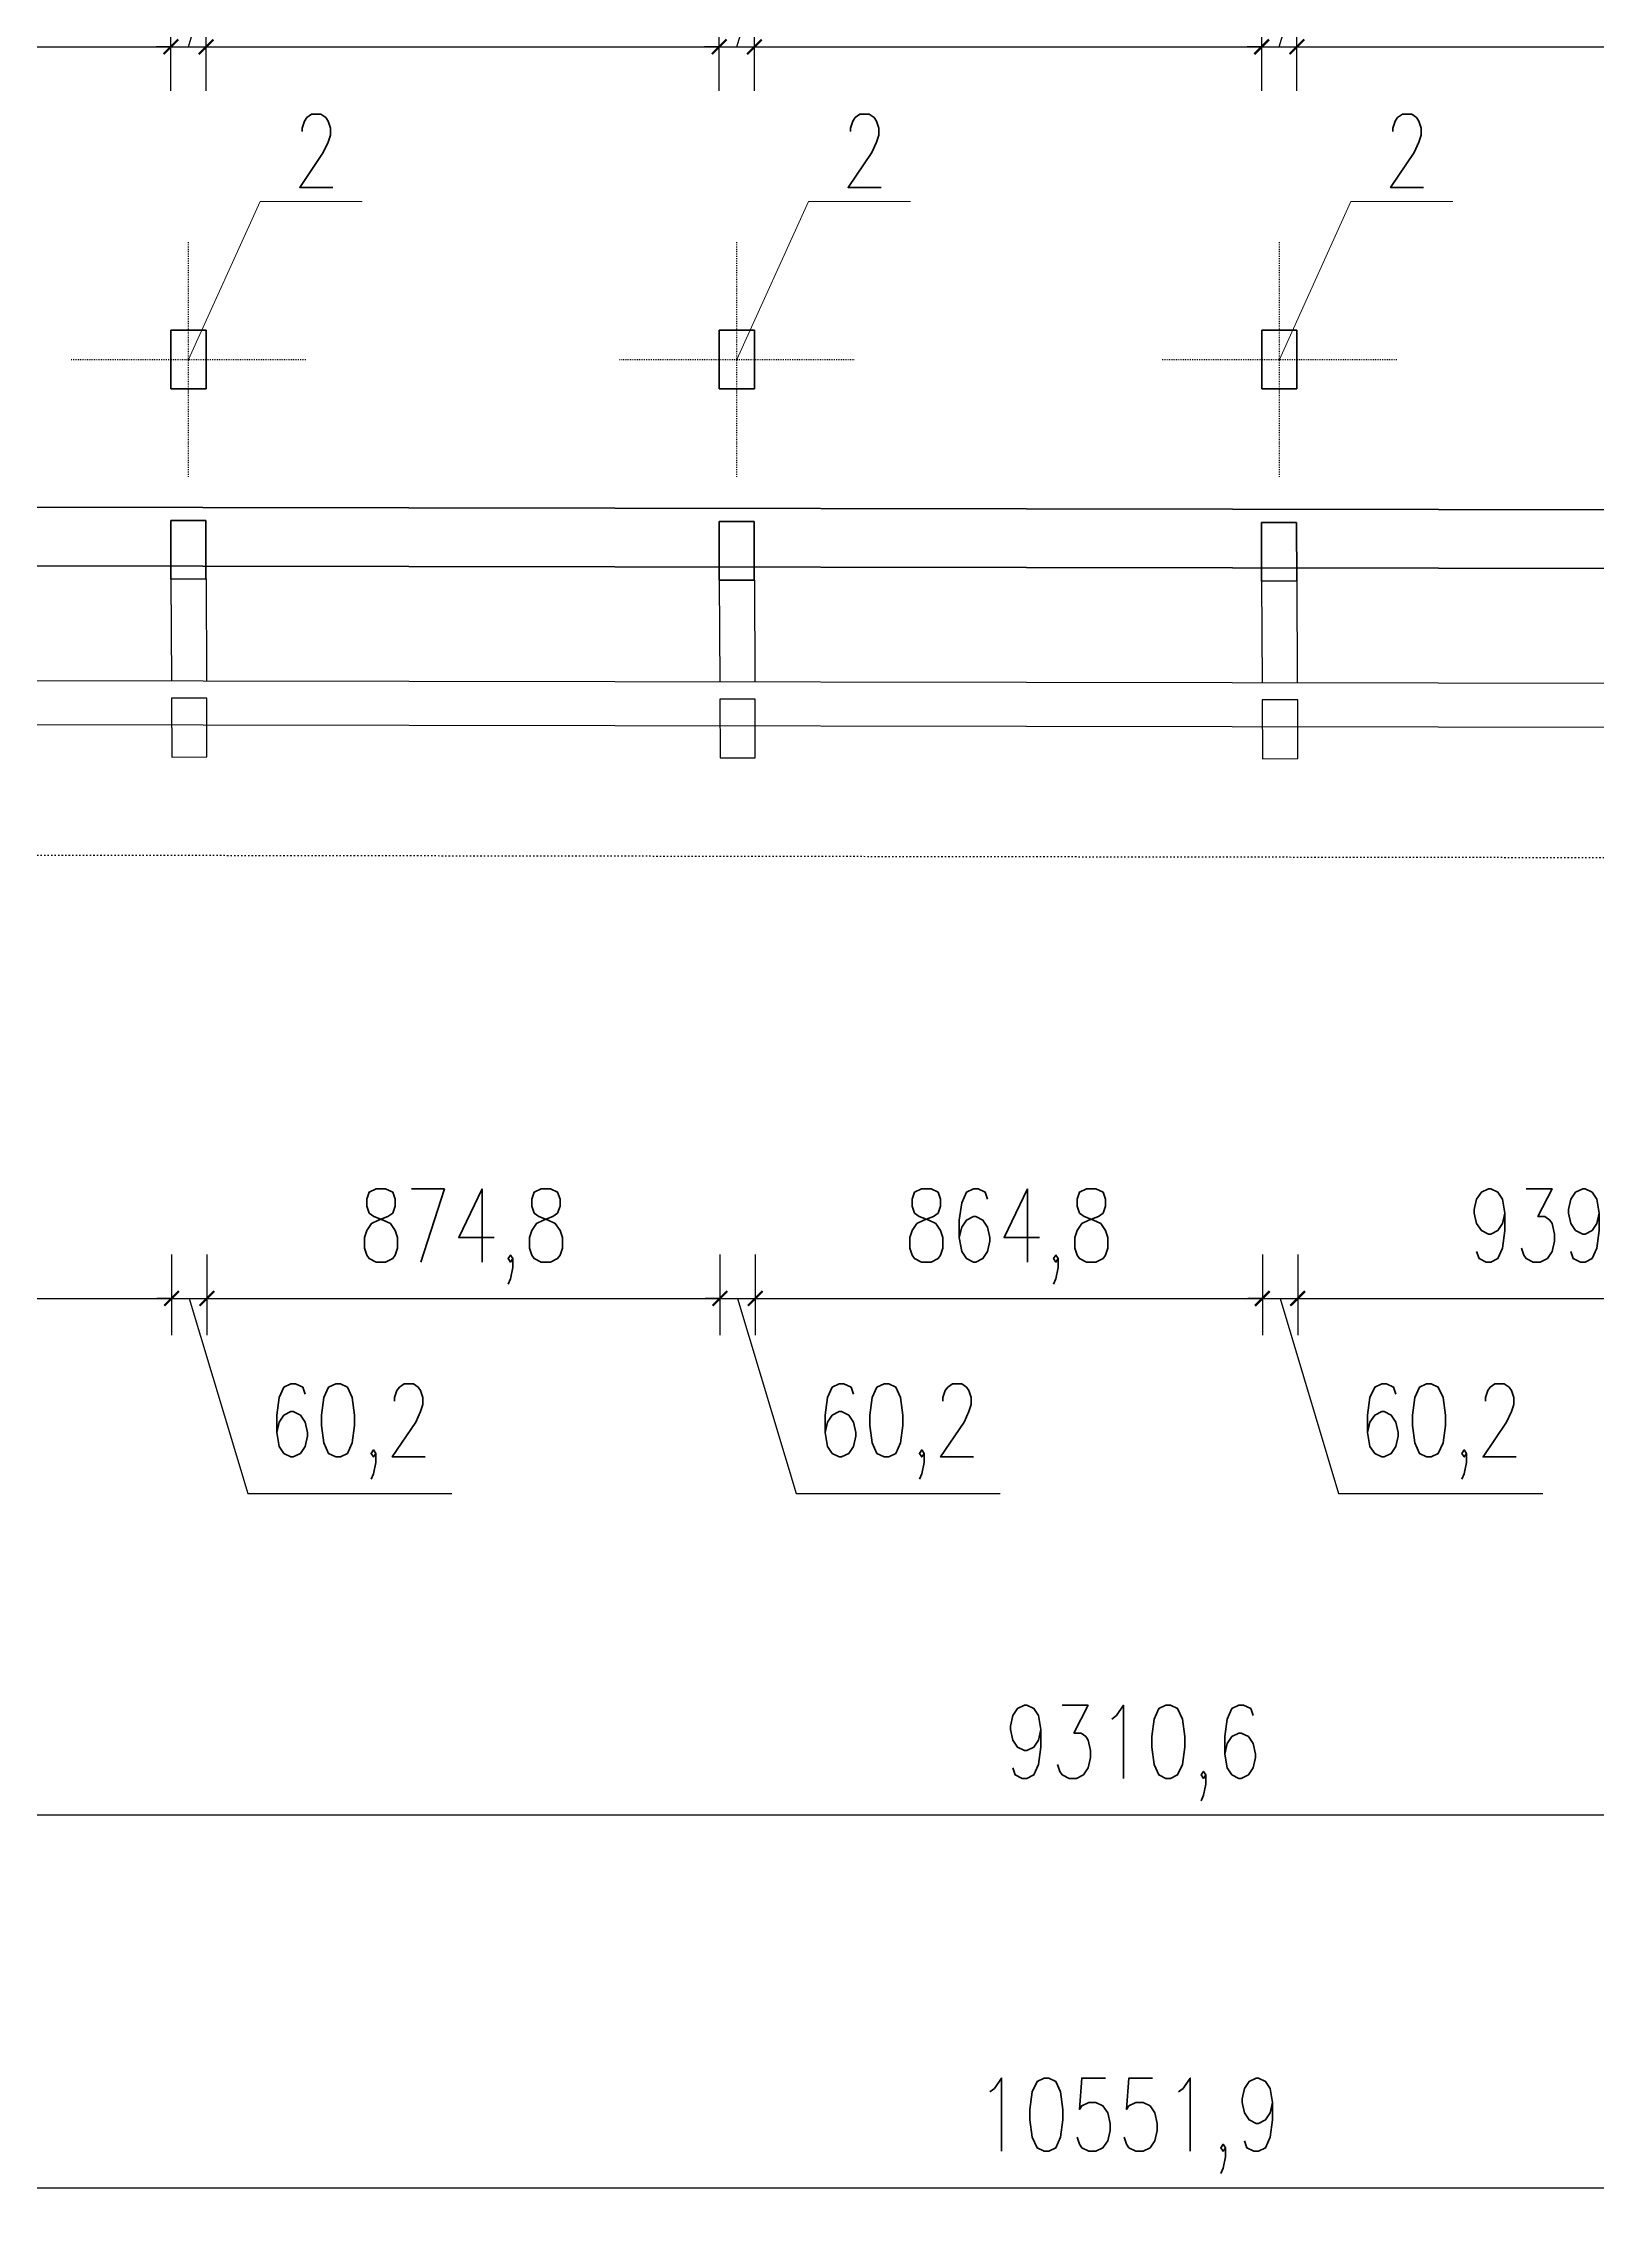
# Model space of a CAD drawing. Header units: millimetres. Extents: x -324080 to 120693, y -32448 to 53734.
# Drawn here: x -190222 to -187573, y -7217 to -3496 of the extents above; entities that cross this region are included whole.
import ezdxf

# ---------------------------------------------------------------- set-up
doc = ezdxf.new("R2010")
doc.units = ezdxf.units.MM
doc.linetypes.add('ACAD_ISO03W100', pattern=[30, 12, -18])
for name, color, linetype, lineweight in [('przekrój', 6, 'Continuous', 50), ('wymiary', 253, 'Continuous', 5), ('ściany', 5, 'Continuous', 50)]:
    doc.layers.add(name, color=color, linetype=linetype, lineweight=lineweight)
doc.layers.add('przerywana', color=7, linetype='ACAD_ISO03W100')
doc.styles.add('Opisowy', font='simplex.shx', dxfattribs={"width": 0.75, "height": 2.5})
doc.dimstyles.new('Opisowy', dxfattribs={"dimscale": 0, "dimtxt": 2.5, "dimasz": 0.5, "dimexe": 1.25, "dimexo": 0.625, "dimtad": 1, "dimdec": 1, "dimtxsty": 'Opisowy', "dimblk": 'ARCHTICK', "dimcen": 1, "dimadec": 0, "dimazin": 0, "dimtfac": 1, "dimtdec": 1, "dimtmove": 0, "dimatfit": 3, "dimfxl": 1.5, "dimfxlon": 1, "dimarcsym": 0})

# ---------------------------------------------------------------- blocks, each defined once
blk = doc.blocks.new('_ArchTick')
at = {"color": 0, "linetype": 'ByBlock', "const_width": 0.15}
blk.add_lwpolyline([(-0.5, -0.5), (0.5, 0.5)], dxfattribs=at)
blk = doc.blocks.new('*D1646')
at = {"layer": 'Defpoints', "color": 0, "transparency": 16777216}
for p in [(-190883.9, -3861.9), (-190004.1, -3863.5), (-190004.1, -5637.2)]:
    blk.add_point(p, dxfattribs=at)
at = {"layer": 'wymiary', "color": 0, "lineweight": -2, "transparency": 16777216}
for p, q in [((-190883.9, -5562.2), (-190883.9, -5699.7)), ((-190004.1, -5562.2), (-190004.1, -5699.7)), ((-190883.9, -5637.2), (-190004.1, -5637.2))]:
    blk.add_line(p, q, dxfattribs=at)
at = {"layer": 'wymiary', "color": 0, "lineweight": -2, "transparency": 16777216, "xscale": 25, "yscale": 25, "zscale": 25, "rotation": 180}
blk.add_blockref('_ArchTick', (-190883.9, -5637.2), dxfattribs=at)
at = {"layer": 'wymiary', "color": 0, "lineweight": -2, "transparency": 16777216, "xscale": 25, "yscale": 25, "zscale": 25}
blk.add_blockref('_ArchTick', (-190004.1, -5637.2), dxfattribs=at)
at = {"layer": 'wymiary', "color": 0, "transparency": 16777216, "insert": (-190444, -5531.6), "char_height": 125, "attachment_point": 5, "style": 'Opisowy'}
blk.add_mtext('879,8', dxfattribs=at)
blk = doc.blocks.new('*D1647')
at = {"layer": 'Defpoints', "color": 0, "transparency": 16777216}
for p in [(-190004.1, -3863.5), (-189943.9, -3863.3), (-189943.9, -5637.2)]:
    blk.add_point(p, dxfattribs=at)
at = {"layer": 'wymiary', "color": 0, "lineweight": -2, "transparency": 16777216}
for p, q in [((-190004.1, -5562.2), (-190004.1, -5699.7)), ((-189943.9, -5562.2), (-189943.9, -5699.7)), ((-190004.1, -5637.2), (-190029.1, -5637.2)), ((-190004.1, -5637.2), (-189943.9, -5637.2)), ((-190004.1, -5637.2), (-189943.9, -5637.2)), ((-189974, -5637.2), (-189874.3, -5969.8)), ((-189943.9, -5637.2), (-189918.9, -5637.2)), ((-189874.3, -5969.8), (-189526.1, -5969.8))]:
    blk.add_line(p, q, dxfattribs=at)
at = {"layer": 'wymiary', "color": 0, "lineweight": -2, "transparency": 16777216, "xscale": 25, "yscale": 25, "zscale": 25}
blk.add_blockref('_ArchTick', (-190004.1, -5637.2), dxfattribs=at)
at = {"layer": 'wymiary', "color": 0, "lineweight": -2, "transparency": 16777216, "xscale": 25, "yscale": 25, "zscale": 25, "rotation": 180}
blk.add_blockref('_ArchTick', (-189943.9, -5637.2), dxfattribs=at)
at = {"layer": 'wymiary', "color": 0, "transparency": 16777216, "insert": (-189700.2, -5864.2), "char_height": 125, "attachment_point": 5, "style": 'Opisowy'}
blk.add_mtext('60,2', dxfattribs=at)
blk = doc.blocks.new('*D1648')
at = {"layer": 'Defpoints', "color": 0, "transparency": 16777216}
for p in [(-189943.9, -3863.3), (-189069.2, -3864.9), (-189069.2, -5637.2)]:
    blk.add_point(p, dxfattribs=at)
at = {"layer": 'wymiary', "color": 0, "lineweight": -2, "transparency": 16777216}
for p, q in [((-189943.9, -5562.2), (-189943.9, -5699.7)), ((-189069.2, -5562.2), (-189069.2, -5699.7)), ((-189943.9, -5637.2), (-189069.2, -5637.2))]:
    blk.add_line(p, q, dxfattribs=at)
at = {"layer": 'wymiary', "color": 0, "lineweight": -2, "transparency": 16777216, "xscale": 25, "yscale": 25, "zscale": 25, "rotation": 180}
blk.add_blockref('_ArchTick', (-189943.9, -5637.2), dxfattribs=at)
at = {"layer": 'wymiary', "color": 0, "lineweight": -2, "transparency": 16777216, "xscale": 25, "yscale": 25, "zscale": 25}
blk.add_blockref('_ArchTick', (-189069.2, -5637.2), dxfattribs=at)
at = {"layer": 'wymiary', "color": 0, "transparency": 16777216, "insert": (-189506.6, -5531.6), "char_height": 125, "attachment_point": 5, "style": 'Opisowy'}
blk.add_mtext('874,8', dxfattribs=at)
blk = doc.blocks.new('*D1649')
at = {"layer": 'Defpoints', "color": 0, "transparency": 16777216}
for p in [(-189069.2, -3864.9), (-189009, -3864.8), (-189009, -5637.2)]:
    blk.add_point(p, dxfattribs=at)
at = {"layer": 'wymiary', "color": 0, "lineweight": -2, "transparency": 16777216}
for p, q in [((-189069.2, -5562.2), (-189069.2, -5699.7)), ((-189009, -5562.2), (-189009, -5699.7)), ((-189069.2, -5637.2), (-189094.2, -5637.2)), ((-189069.2, -5637.2), (-189009, -5637.2)), ((-189069.2, -5637.2), (-189009, -5637.2)), ((-189039.1, -5637.2), (-188939.3, -5969.8)), ((-189009, -5637.2), (-188984, -5637.2)), ((-188939.3, -5969.8), (-188591.1, -5969.8))]:
    blk.add_line(p, q, dxfattribs=at)
at = {"layer": 'wymiary', "color": 0, "lineweight": -2, "transparency": 16777216, "xscale": 25, "yscale": 25, "zscale": 25}
blk.add_blockref('_ArchTick', (-189069.2, -5637.2), dxfattribs=at)
at = {"layer": 'wymiary', "color": 0, "lineweight": -2, "transparency": 16777216, "xscale": 25, "yscale": 25, "zscale": 25, "rotation": 180}
blk.add_blockref('_ArchTick', (-189009, -5637.2), dxfattribs=at)
at = {"layer": 'wymiary', "color": 0, "transparency": 16777216, "insert": (-188765.2, -5864.2), "char_height": 125, "attachment_point": 5, "style": 'Opisowy'}
blk.add_mtext('60,2', dxfattribs=at)
blk = doc.blocks.new('*D1650')
at = {"layer": 'Defpoints', "color": 0, "transparency": 16777216}
for p in [(-189009, -3864.8), (-188144.2, -3866.4), (-188144.2, -5637.2)]:
    blk.add_point(p, dxfattribs=at)
at = {"layer": 'wymiary', "color": 0, "lineweight": -2, "transparency": 16777216}
for p, q in [((-189009, -5562.2), (-189009, -5699.7)), ((-188144.2, -5562.2), (-188144.2, -5699.7)), ((-189009, -5637.2), (-188144.2, -5637.2))]:
    blk.add_line(p, q, dxfattribs=at)
at = {"layer": 'wymiary', "color": 0, "lineweight": -2, "transparency": 16777216, "xscale": 25, "yscale": 25, "zscale": 25, "rotation": 180}
blk.add_blockref('_ArchTick', (-189009, -5637.2), dxfattribs=at)
at = {"layer": 'wymiary', "color": 0, "lineweight": -2, "transparency": 16777216, "xscale": 25, "yscale": 25, "zscale": 25}
blk.add_blockref('_ArchTick', (-188144.2, -5637.2), dxfattribs=at)
at = {"layer": 'wymiary', "color": 0, "transparency": 16777216, "insert": (-188576.6, -5531.6), "char_height": 125, "attachment_point": 5, "style": 'Opisowy'}
blk.add_mtext('864,8', dxfattribs=at)
blk = doc.blocks.new('*D1651')
at = {"layer": 'Defpoints', "color": 0, "transparency": 16777216}
for p in [(-188144.2, -3866.4), (-188084, -3866.2), (-188084, -5637.2)]:
    blk.add_point(p, dxfattribs=at)
at = {"layer": 'wymiary', "color": 0, "lineweight": -2, "transparency": 16777216}
for p, q in [((-188144.2, -5562.2), (-188144.2, -5699.7)), ((-188084, -5562.2), (-188084, -5699.7)), ((-188144.2, -5637.2), (-188169.2, -5637.2)), ((-188144.2, -5637.2), (-188084, -5637.2)), ((-188144.2, -5637.2), (-188084, -5637.2)), ((-188114.1, -5637.2), (-188014.3, -5969.8)), ((-188084, -5637.2), (-188059, -5637.2)), ((-188014.3, -5969.8), (-187666.1, -5969.8))]:
    blk.add_line(p, q, dxfattribs=at)
at = {"layer": 'wymiary', "color": 0, "lineweight": -2, "transparency": 16777216, "xscale": 25, "yscale": 25, "zscale": 25}
blk.add_blockref('_ArchTick', (-188144.2, -5637.2), dxfattribs=at)
at = {"layer": 'wymiary', "color": 0, "lineweight": -2, "transparency": 16777216, "xscale": 25, "yscale": 25, "zscale": 25, "rotation": 180}
blk.add_blockref('_ArchTick', (-188084, -5637.2), dxfattribs=at)
at = {"layer": 'wymiary', "color": 0, "transparency": 16777216, "insert": (-187840.2, -5864.2), "char_height": 125, "attachment_point": 5, "style": 'Opisowy'}
blk.add_mtext('60,2', dxfattribs=at)
blk = doc.blocks.new('*D1652')
at = {"layer": 'Defpoints', "color": 0, "transparency": 16777216}
for p in [(-188084, -3866.2), (-187144.1, -3863), (-187144.1, -5637.2)]:
    blk.add_point(p, dxfattribs=at)
at = {"layer": 'wymiary', "color": 0, "lineweight": -2, "transparency": 16777216}
for p, q in [((-188084, -5562.2), (-188084, -5699.7)), ((-187144.1, -5562.2), (-187144.1, -5699.7)), ((-188084, -5637.2), (-187144.1, -5637.2))]:
    blk.add_line(p, q, dxfattribs=at)
at = {"layer": 'wymiary', "color": 0, "lineweight": -2, "transparency": 16777216, "xscale": 25, "yscale": 25, "zscale": 25, "rotation": 180}
blk.add_blockref('_ArchTick', (-188084, -5637.2), dxfattribs=at)
at = {"layer": 'wymiary', "color": 0, "lineweight": -2, "transparency": 16777216, "xscale": 25, "yscale": 25, "zscale": 25}
blk.add_blockref('_ArchTick', (-187144.1, -5637.2), dxfattribs=at)
at = {"layer": 'wymiary', "color": 0, "transparency": 16777216, "insert": (-187614.1, -5531.6), "char_height": 125, "attachment_point": 5, "style": 'Opisowy'}
blk.add_mtext('939,8', dxfattribs=at)
blk = doc.blocks.new('*D1670')
at = {"layer": 'Defpoints', "color": 0, "transparency": 16777216}
for p in [(-193020.3, -3883.6), (-183709.7, -3896.1), (-183709.7, -6518.4)]:
    blk.add_point(p, dxfattribs=at)
at = {"layer": 'wymiary', "color": 0, "lineweight": -2, "transparency": 16777216}
for p, q in [((-193020.3, -6443.4), (-193020.3, -6580.9)), ((-183709.7, -6443.4), (-183709.7, -6580.9)), ((-193020.3, -6518.4), (-183709.7, -6518.4))]:
    blk.add_line(p, q, dxfattribs=at)
at = {"layer": 'wymiary', "color": 0, "lineweight": -2, "transparency": 16777216, "xscale": 25, "yscale": 25, "zscale": 25, "rotation": 180}
blk.add_blockref('_ArchTick', (-193020.3, -6518.4), dxfattribs=at)
at = {"layer": 'wymiary', "color": 0, "lineweight": -2, "transparency": 16777216, "xscale": 25, "yscale": 25, "zscale": 25}
blk.add_blockref('_ArchTick', (-183709.7, -6518.4), dxfattribs=at)
at = {"layer": 'wymiary', "color": 0, "transparency": 16777216, "insert": (-188365, -6412.7), "char_height": 125, "attachment_point": 5, "style": 'Opisowy'}
blk.add_mtext('9310,6', dxfattribs=at)
blk = doc.blocks.new('*D1674')
at = {"layer": 'Defpoints', "color": 0, "transparency": 16777216}
for p in [(-193647.7, -4075.4), (-183095.8, -4091.9), (-183095.8, -7154.5)]:
    blk.add_point(p, dxfattribs=at)
at = {"layer": 'wymiary', "color": 0, "lineweight": -2, "transparency": 16777216}
for p, q in [((-193647.7, -7079.5), (-193647.7, -7217)), ((-183095.8, -7079.5), (-183095.8, -7217)), ((-193647.7, -7154.5), (-183095.8, -7154.5))]:
    blk.add_line(p, q, dxfattribs=at)
at = {"layer": 'wymiary', "color": 0, "lineweight": -2, "transparency": 16777216, "xscale": 25, "yscale": 25, "zscale": 25, "rotation": 180}
blk.add_blockref('_ArchTick', (-193647.7, -7154.5), dxfattribs=at)
at = {"layer": 'wymiary', "color": 0, "lineweight": -2, "transparency": 16777216, "xscale": 25, "yscale": 25, "zscale": 25}
blk.add_blockref('_ArchTick', (-183095.8, -7154.5), dxfattribs=at)
at = {"layer": 'wymiary', "color": 0, "transparency": 16777216, "insert": (-188371.8, -7048.8), "char_height": 125, "attachment_point": 5, "style": 'Opisowy'}
blk.add_mtext('10551,9', dxfattribs=at)
blk = doc.blocks.new('*D1794')
at = {"layer": 'Defpoints', "color": 0, "transparency": 16777216}
for p in [(-190005.4, -3501.9), (-190885.4, -3985.4), (-190005.4, -3985.4)]:
    blk.add_point(p, dxfattribs=at)
at = {"layer": 'wymiary', "color": 0, "lineweight": -2, "transparency": 16777216}
for p, q in [((-190885.4, -3576.9), (-190885.4, -3439.4)), ((-190005.4, -3576.9), (-190005.4, -3439.4)), ((-190885.4, -3501.9), (-190005.4, -3501.9))]:
    blk.add_line(p, q, dxfattribs=at)
at = {"layer": 'wymiary', "color": 0, "lineweight": -2, "transparency": 16777216, "xscale": 25, "yscale": 25, "zscale": 25, "rotation": 180}
blk.add_blockref('_ArchTick', (-190885.4, -3501.9), dxfattribs=at)
at = {"layer": 'wymiary', "color": 0, "lineweight": -2, "transparency": 16777216, "xscale": 25, "yscale": 25, "zscale": 25}
blk.add_blockref('_ArchTick', (-190005.4, -3501.9), dxfattribs=at)
at = {"layer": 'wymiary', "color": 0, "transparency": 16777216, "insert": (-190445.4, -3408.1), "char_height": 125, "attachment_point": 5, "style": 'Opisowy'}
blk.add_mtext('880', dxfattribs=at)
blk = doc.blocks.new('*D1795')
at = {"layer": 'Defpoints', "color": 0, "transparency": 16777216}
for p in [(-189945.4, -3501.9), (-190005.4, -3985.4), (-189945.4, -3985.4)]:
    blk.add_point(p, dxfattribs=at)
at = {"layer": 'wymiary', "color": 0, "lineweight": -2, "transparency": 16777216}
for p, q in [((-189975.4, -3501.9), (-189923.8, -3330)), ((-189923.8, -3330), (-189709.5, -3330)), ((-190005.4, -3576.9), (-190005.4, -3439.4)), ((-189945.4, -3576.9), (-189945.4, -3439.4)), ((-190005.4, -3501.9), (-190030.4, -3501.9)), ((-190005.4, -3501.9), (-189945.4, -3501.9)), ((-190005.4, -3501.9), (-189945.4, -3501.9)), ((-189945.4, -3501.9), (-189920.4, -3501.9))]:
    blk.add_line(p, q, dxfattribs=at)
at = {"layer": 'wymiary', "color": 0, "lineweight": -2, "transparency": 16777216, "xscale": 25, "yscale": 25, "zscale": 25}
blk.add_blockref('_ArchTick', (-190005.4, -3501.9), dxfattribs=at)
at = {"layer": 'wymiary', "color": 0, "lineweight": -2, "transparency": 16777216, "xscale": 25, "yscale": 25, "zscale": 25, "rotation": 180}
blk.add_blockref('_ArchTick', (-189945.4, -3501.9), dxfattribs=at)
at = {"layer": 'wymiary', "color": 0, "transparency": 16777216, "insert": (-189816.7, -3236.2), "char_height": 125, "attachment_point": 5, "style": 'Opisowy'}
blk.add_mtext('60', dxfattribs=at)
blk = doc.blocks.new('*D1796')
at = {"layer": 'Defpoints', "color": 0, "transparency": 16777216}
for p in [(-189070.4, -3501.9), (-189945.4, -3985.4), (-189070.4, -3985.4)]:
    blk.add_point(p, dxfattribs=at)
at = {"layer": 'wymiary', "color": 0, "lineweight": -2, "transparency": 16777216}
for p, q in [((-189945.4, -3576.9), (-189945.4, -3439.4)), ((-189070.4, -3576.9), (-189070.4, -3439.4)), ((-189945.4, -3501.9), (-189070.4, -3501.9))]:
    blk.add_line(p, q, dxfattribs=at)
at = {"layer": 'wymiary', "color": 0, "lineweight": -2, "transparency": 16777216, "xscale": 25, "yscale": 25, "zscale": 25, "rotation": 180}
blk.add_blockref('_ArchTick', (-189945.4, -3501.9), dxfattribs=at)
at = {"layer": 'wymiary', "color": 0, "lineweight": -2, "transparency": 16777216, "xscale": 25, "yscale": 25, "zscale": 25}
blk.add_blockref('_ArchTick', (-189070.4, -3501.9), dxfattribs=at)
at = {"layer": 'wymiary', "color": 0, "transparency": 16777216, "insert": (-189507.9, -3408.1), "char_height": 125, "attachment_point": 5, "style": 'Opisowy'}
blk.add_mtext('875', dxfattribs=at)
blk = doc.blocks.new('*D1797')
at = {"layer": 'Defpoints', "color": 0, "transparency": 16777216}
for p in [(-189010.4, -3501.9), (-189070.4, -3985.4), (-189010.4, -3985.4)]:
    blk.add_point(p, dxfattribs=at)
at = {"layer": 'wymiary', "color": 0, "lineweight": -2, "transparency": 16777216}
for p, q in [((-189040.4, -3501.9), (-188988.8, -3330)), ((-188988.8, -3330), (-188774.5, -3330)), ((-189070.4, -3576.9), (-189070.4, -3439.4)), ((-189010.4, -3576.9), (-189010.4, -3439.4)), ((-189070.4, -3501.9), (-189095.4, -3501.9)), ((-189070.4, -3501.9), (-189010.4, -3501.9)), ((-189070.4, -3501.9), (-189010.4, -3501.9)), ((-189010.4, -3501.9), (-188985.4, -3501.9))]:
    blk.add_line(p, q, dxfattribs=at)
at = {"layer": 'wymiary', "color": 0, "lineweight": -2, "transparency": 16777216, "xscale": 25, "yscale": 25, "zscale": 25}
blk.add_blockref('_ArchTick', (-189070.4, -3501.9), dxfattribs=at)
at = {"layer": 'wymiary', "color": 0, "lineweight": -2, "transparency": 16777216, "xscale": 25, "yscale": 25, "zscale": 25, "rotation": 180}
blk.add_blockref('_ArchTick', (-189010.4, -3501.9), dxfattribs=at)
at = {"layer": 'wymiary', "color": 0, "transparency": 16777216, "insert": (-188881.7, -3236.2), "char_height": 125, "attachment_point": 5, "style": 'Opisowy'}
blk.add_mtext('60', dxfattribs=at)
blk = doc.blocks.new('*D1798')
at = {"layer": 'Defpoints', "color": 0, "transparency": 16777216}
for p in [(-188145.4, -3501.9), (-189010.4, -3985.4), (-188145.4, -3985.4)]:
    blk.add_point(p, dxfattribs=at)
at = {"layer": 'wymiary', "color": 0, "lineweight": -2, "transparency": 16777216}
for p, q in [((-189010.4, -3576.9), (-189010.4, -3439.4)), ((-188145.4, -3576.9), (-188145.4, -3439.4)), ((-189010.4, -3501.9), (-188145.4, -3501.9))]:
    blk.add_line(p, q, dxfattribs=at)
at = {"layer": 'wymiary', "color": 0, "lineweight": -2, "transparency": 16777216, "xscale": 25, "yscale": 25, "zscale": 25, "rotation": 180}
blk.add_blockref('_ArchTick', (-189010.4, -3501.9), dxfattribs=at)
at = {"layer": 'wymiary', "color": 0, "lineweight": -2, "transparency": 16777216, "xscale": 25, "yscale": 25, "zscale": 25}
blk.add_blockref('_ArchTick', (-188145.4, -3501.9), dxfattribs=at)
at = {"layer": 'wymiary', "color": 0, "transparency": 16777216, "insert": (-188577.9, -3408.1), "char_height": 125, "attachment_point": 5, "style": 'Opisowy'}
blk.add_mtext('865', dxfattribs=at)
blk = doc.blocks.new('*D1799')
at = {"layer": 'Defpoints', "color": 0, "transparency": 16777216}
for p in [(-188085.4, -3501.9), (-188145.4, -3985.4), (-188085.4, -3985.4)]:
    blk.add_point(p, dxfattribs=at)
at = {"layer": 'wymiary', "color": 0, "lineweight": -2, "transparency": 16777216}
for p, q in [((-188115.4, -3501.9), (-188063.8, -3330)), ((-188063.8, -3330), (-187849.5, -3330)), ((-188145.4, -3576.9), (-188145.4, -3439.4)), ((-188085.4, -3576.9), (-188085.4, -3439.4)), ((-188145.4, -3501.9), (-188170.4, -3501.9)), ((-188145.4, -3501.9), (-188085.4, -3501.9)), ((-188145.4, -3501.9), (-188085.4, -3501.9)), ((-188085.4, -3501.9), (-188060.4, -3501.9))]:
    blk.add_line(p, q, dxfattribs=at)
at = {"layer": 'wymiary', "color": 0, "lineweight": -2, "transparency": 16777216, "xscale": 25, "yscale": 25, "zscale": 25}
blk.add_blockref('_ArchTick', (-188145.4, -3501.9), dxfattribs=at)
at = {"layer": 'wymiary', "color": 0, "lineweight": -2, "transparency": 16777216, "xscale": 25, "yscale": 25, "zscale": 25, "rotation": 180}
blk.add_blockref('_ArchTick', (-188085.4, -3501.9), dxfattribs=at)
at = {"layer": 'wymiary', "color": 0, "transparency": 16777216, "insert": (-187956.7, -3236.2), "char_height": 125, "attachment_point": 5, "style": 'Opisowy'}
blk.add_mtext('60', dxfattribs=at)
blk = doc.blocks.new('*D1800')
at = {"layer": 'Defpoints', "color": 0, "transparency": 16777216}
for p in [(-187145.4, -3501.9), (-188085.4, -3985.4), (-187145.4, -3985.4)]:
    blk.add_point(p, dxfattribs=at)
at = {"layer": 'wymiary', "color": 0, "lineweight": -2, "transparency": 16777216}
for p, q in [((-188085.4, -3576.9), (-188085.4, -3439.4)), ((-187145.4, -3576.9), (-187145.4, -3439.4)), ((-188085.4, -3501.9), (-187145.4, -3501.9))]:
    blk.add_line(p, q, dxfattribs=at)
at = {"layer": 'wymiary', "color": 0, "lineweight": -2, "transparency": 16777216, "xscale": 25, "yscale": 25, "zscale": 25, "rotation": 180}
blk.add_blockref('_ArchTick', (-188085.4, -3501.9), dxfattribs=at)
at = {"layer": 'wymiary', "color": 0, "lineweight": -2, "transparency": 16777216, "xscale": 25, "yscale": 25, "zscale": 25}
blk.add_blockref('_ArchTick', (-187145.4, -3501.9), dxfattribs=at)
at = {"layer": 'wymiary', "color": 0, "transparency": 16777216, "insert": (-187615.4, -3408.1), "char_height": 125, "attachment_point": 5, "style": 'Opisowy'}
blk.add_mtext('940', dxfattribs=at)

msp = doc.modelspace()

# ---------------------------------------------------------------- linework, layer by layer
at = {"lineweight": 20}
for p, q in [((-189853.41, -3765.58), (-189975.2, -4035.35)), ((-189853.41, -3765.58), (-189679.4, -3765.58)), ((-188918.41, -3765.58), (-189040.2, -4035.35)), ((-188918.41, -3765.58), (-188744.4, -3765.58)), ((-187993.41, -3765.58), (-188115.2, -4035.35)), ((-187993.41, -3765.58), (-187819.4, -3765.58))]:
    msp.add_line(p, q, dxfattribs=at)
at = {"lineweight": 40}
for p, q in [((-190005.48, -4410.07), (-190005.48, -4310.07)), ((-190005.48, -4310.07), (-189945.98, -4310.07)), ((-189945.98, -4310.07), (-189945.56, -4409.76)), ((-189070.48, -4411.91), (-189070.48, -4311.91)), ((-189070.48, -4311.91), (-189010.98, -4311.91)), ((-189010.98, -4311.91), (-189010.56, -4411.61)), ((-188145.48, -4413.35), (-188145.48, -4313.35)), ((-188145.48, -4313.35), (-188085.99, -4313.35)), ((-188085.99, -4313.35), (-188085.56, -4413.05)), ((-189945.48, -4409.76), (-190005.48, -4410.07)), ((-189010.48, -4411.61), (-189070.48, -4411.91)), ((-188085.48, -4413.05), (-188145.48, -4413.35))]:
    msp.add_line(p, q, dxfattribs=at)
at = {"lineweight": 25}
for p, q in [((-193311.76, -4578.46), (-183421.53, -4593.82)), ((-193387.58, -4653.42), (-183348.68, -4668.85))]:
    msp.add_line(p, q, dxfattribs=at)
at = {"layer": 'przekrój', "lineweight": 30}
for p, q in [((-189943.95, -4613.34), (-190004.33, -4613.34)), ((-190004.33, -4613.34), (-190003.97, -4713.62)), ((-189943.95, -4713.34), (-189943.95, -4613.34)), ((-189008.95, -4614.79), (-189069.33, -4614.79)), ((-189069.33, -4614.79), (-189068.97, -4715.08)), ((-189008.95, -4714.79), (-189008.95, -4614.79)), ((-188083.96, -4616.22), (-188144.34, -4616.22)), ((-188144.34, -4616.22), (-188143.97, -4716.51)), ((-188083.96, -4716.22), (-188083.96, -4616.22)), ((-190003.97, -4713.62), (-189943.95, -4713.34)), ((-189068.97, -4715.08), (-189008.95, -4714.79)), ((-188143.97, -4716.51), (-188083.96, -4716.22))]:
    msp.add_line(p, q, dxfattribs=at)
at = {"layer": 'przerywana', "ltscale": 0.2}
msp.add_line((-193647.72, -4875.38), (-183095.84, -4891.93), dxfattribs=at)
at = {"layer": 'wymiary', "linetype": 'ACAD_ISO03W100', "lineweight": 30, "ltscale": 0.1}
for p, q in [((-189975.2, -4235.35), (-189975.2, -3835.35)), ((-189040.2, -4235.35), (-189040.2, -3835.35)), ((-188115.2, -4235.35), (-188115.2, -3835.35)), ((-190175.2, -4035.35), (-189775.2, -4035.35)), ((-189240.2, -4035.35), (-188840.2, -4035.35)), ((-188315.2, -4035.35), (-187915.2, -4035.35))]:
    msp.add_line(p, q, dxfattribs=at)
at = {"layer": 'wymiary', "lineweight": 25}
for p, q in [((-190005.48, -4410.07), (-190004.6, -4583.6)), ((-189945.48, -4409.76), (-189944.6, -4583.29)), ((-189070.48, -4411.91), (-189069.61, -4585.44)), ((-189010.48, -4411.61), (-189009.61, -4585.14)), ((-188145.48, -4413.35), (-188144.61, -4586.88)), ((-188085.48, -4413.05), (-188084.61, -4586.58))]:
    msp.add_line(p, q, dxfattribs=at)
at = {"layer": 'ściany'}
for p, q in [((-189945.38, -3985.35), (-190005.38, -3985.35)), ((-190005.38, -3985.35), (-190005.38, -4085.35)), ((-189945.38, -4085.35), (-189945.38, -3985.35)), ((-189010.38, -3985.35), (-189070.38, -3985.35)), ((-189070.38, -3985.35), (-189070.38, -4085.35)), ((-189010.38, -4085.35), (-189010.38, -3985.35)), ((-188085.38, -3985.35), (-188145.38, -3985.35)), ((-188145.38, -3985.35), (-188145.38, -4085.35)), ((-188085.38, -4085.35), (-188085.38, -3985.35)), ((-190005.38, -4085.35), (-189945.38, -4085.35)), ((-189070.38, -4085.35), (-189010.38, -4085.35)), ((-188145.38, -4085.35), (-188085.38, -4085.35)), ((-193110.42, -4282.66), (-183611.66, -4298.01)), ((-193111.5, -4383.05), (-183614.27, -4398.35))]:
    msp.add_line(p, q, dxfattribs=at)

# ---------------------------------------------------------------- texts
at = {"lineweight": 20, "char_height": 25, "width": 180.804, "attachment_point": 1, "style": 'Opisowy'}
for insert in [(-189853.41, -3616.73), (-188918.41, -3616.73), (-187993.41, -3616.73)]:
    msp.add_mtext('\\pi55.75211;{\\H5x;2}', dxfattribs=dict(at, insert=insert))

# ---------------------------------------------------------------- dimensions: what is measured, and where the dimension line sits
at = {"layer": 'wymiary'}
for base, p1, p2, picture, middle in [((-189945.38, -3501.85), (-190005.38, -3985.35), (-189945.38, -3985.35), '*D1795', (-189892.57, -3236.23)), ((-189010.38, -3501.85), (-189070.38, -3985.35), (-189010.38, -3985.35), '*D1797', (-188957.57, -3236.23)), ((-188085.38, -3501.85), (-188145.38, -3985.35), (-188085.38, -3985.35), '*D1799', (-188032.57, -3236.23)), ((-190005.38, -3501.85), (-190885.38, -3985.35), (-190005.38, -3985.35), '*D1794', (-190445.38, -3408.1)), ((-189070.38, -3501.85), (-189945.38, -3985.35), (-189070.38, -3985.35), '*D1796', (-189507.88, -3408.1)), ((-188145.38, -3501.85), (-189010.38, -3985.35), (-188145.38, -3985.35), '*D1798', (-188577.88, -3408.1)), ((-187145.38, -3501.85), (-188085.38, -3985.35), (-187145.38, -3985.35), '*D1800', (-187615.38, -3408.1)), ((-190004.15, -5637.22), (-190883.95, -3861.88), (-190004.15, -3863.48), '*D1646', (-190444.05, -5531.56)), ((-189943.95, -5637.22), (-190004.15, -3863.48), (-189943.95, -3863.34), '*D1647', (-189843.02, -5864.15)), ((-189069.15, -5637.22), (-189943.95, -3863.34), (-189069.15, -3864.93), '*D1648', (-189506.55, -5531.56)), ((-189008.95, -5637.22), (-189069.15, -3864.93), (-189008.95, -3864.79), '*D1649', (-188908.03, -5864.15)), ((-188144.15, -5637.22), (-189008.95, -3864.79), (-188144.15, -3866.37), '*D1650', (-188576.55, -5531.56)), ((-188083.96, -5637.22), (-188144.15, -3866.37), (-188083.96, -3866.22), '*D1651', (-187983.03, -5864.15)), ((-187144.15, -5637.22), (-188083.96, -3866.22), (-187144.15, -3863.02), '*D1652', (-187614.05, -5531.56)), ((-183709.69, -6518.38), (-193020.29, -3883.65), (-183709.69, -3896.08), '*D1670', (-188364.99, -6412.73)), ((-183095.84, -7154.47), (-193647.72, -4075.38), (-183095.84, -4091.93), '*D1674', (-188371.78, -7048.81))]:
    dim = msp.add_linear_dim(base=base, p1=p1, p2=p2, dimstyle='Opisowy', dxfattribs=at)
    dim.commit()
    dim.dimension.update_dxf_attribs({"geometry": picture, "text_midpoint": middle})

doc.saveas('drawing.dxf')
